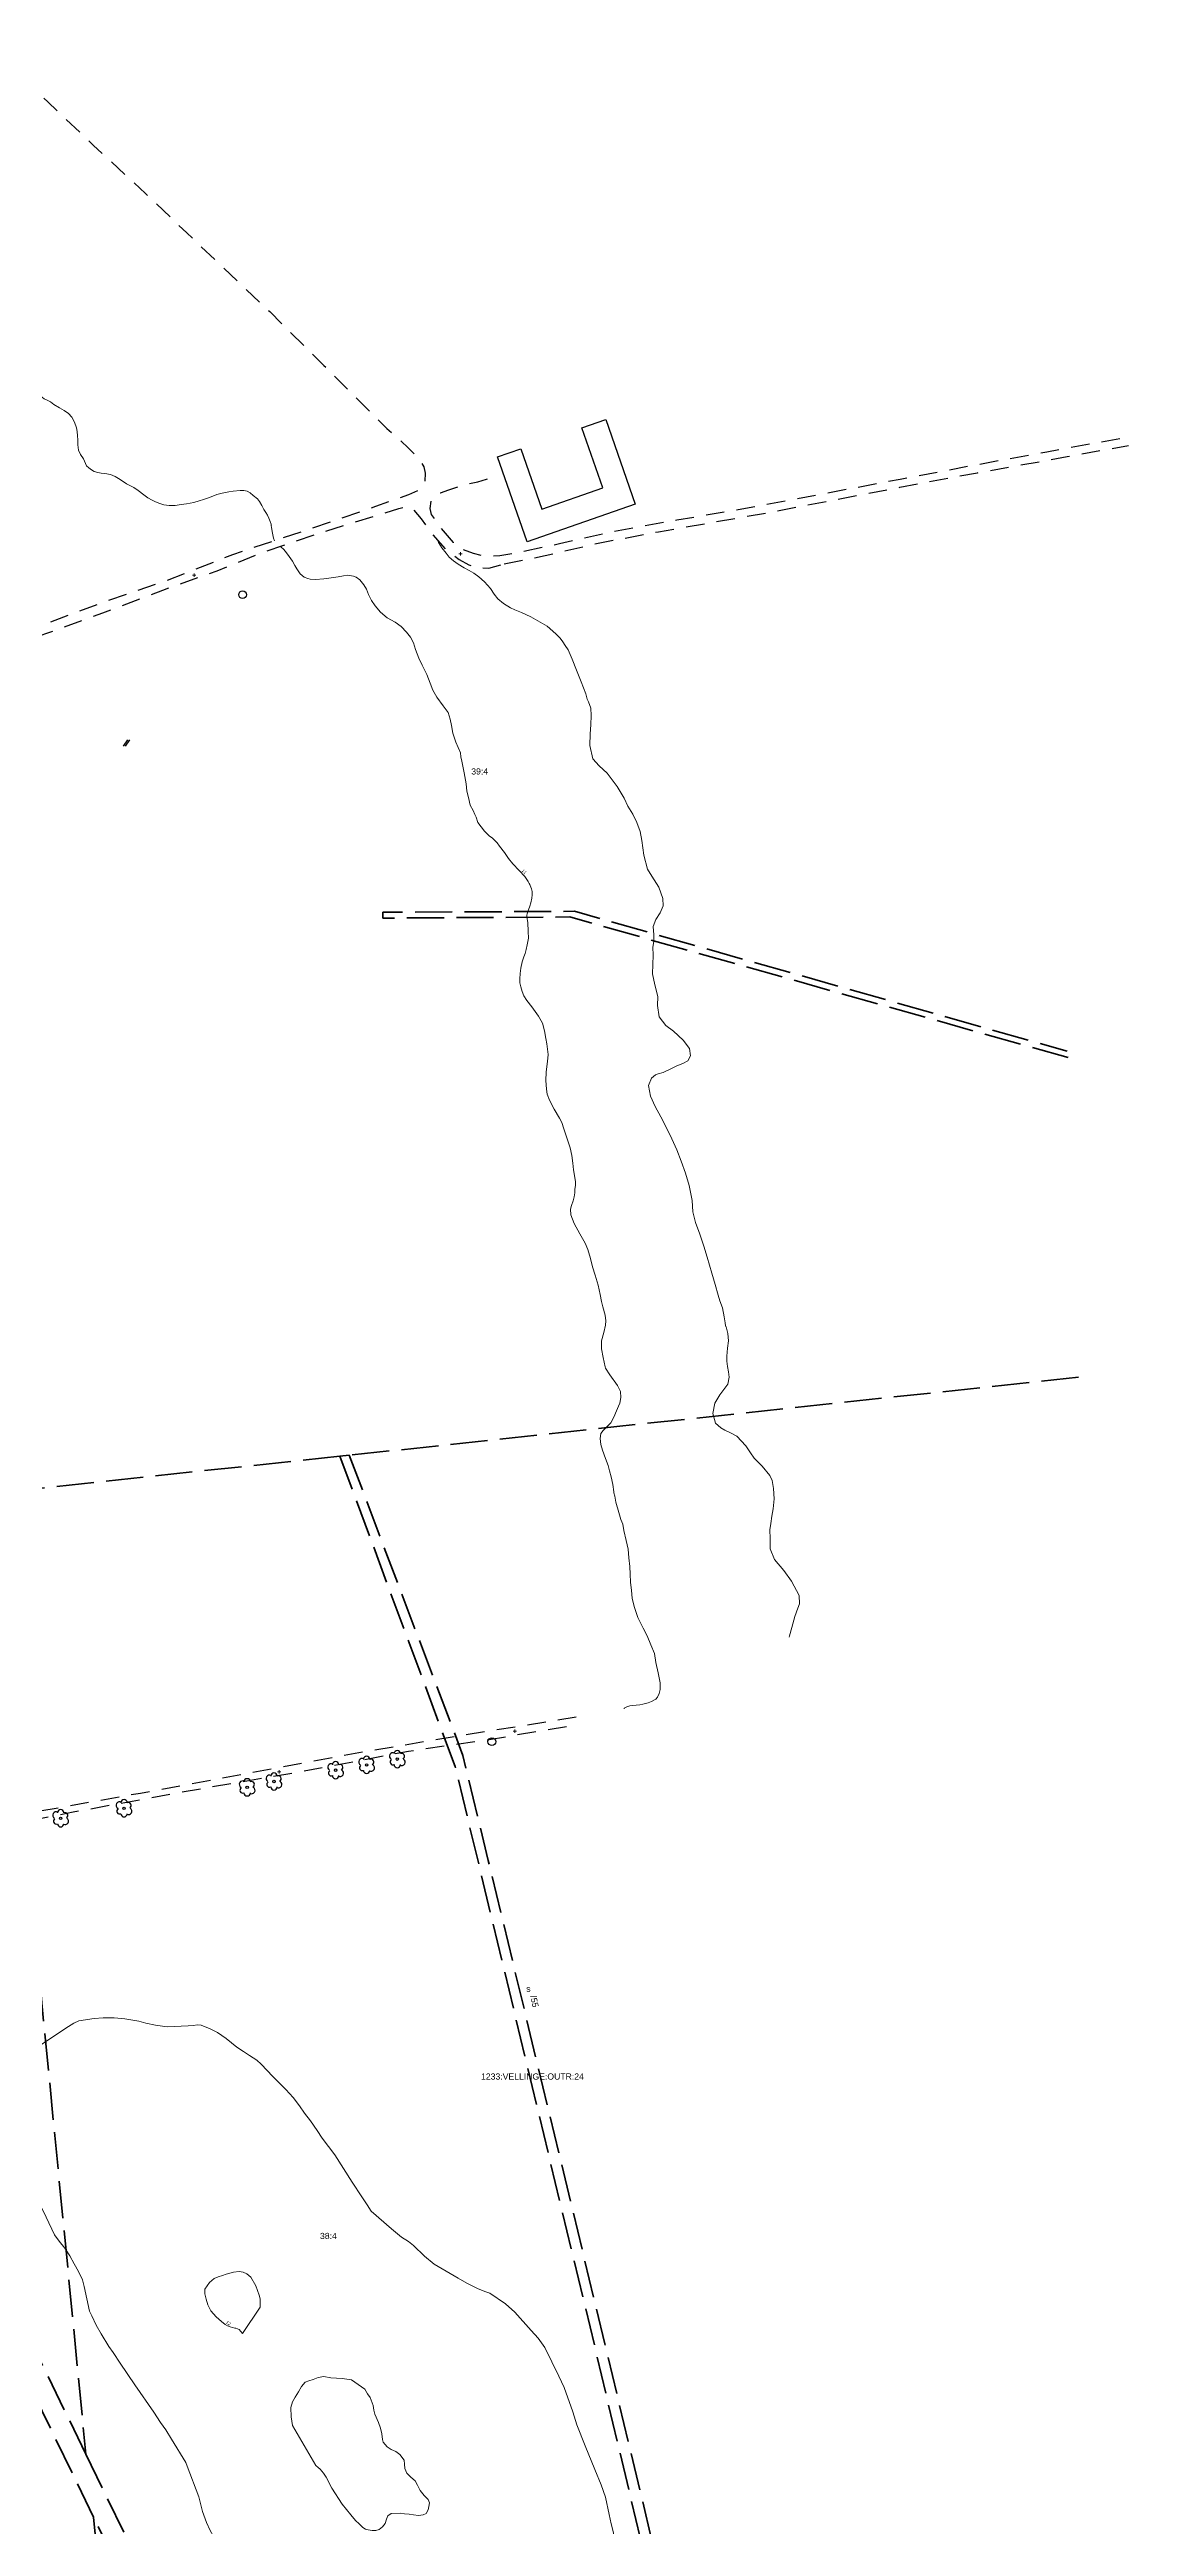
# Model space of a CAD drawing. Header units: metres. Extents: x -12 to 120691, y -61 to 6149382.
# Drawn here: x 120342 to 120691, y 6148178 to 6148979 of the extents above; entities that cross this region are included whole.
import ezdxf
from ezdxf.enums import TextEntityAlignment as Align

# ---------------------------------------------------------------- set-up
doc = ezdxf.new("R2010")
doc.units = ezdxf.units.M
for name, pattern in [('Annan_avgränsning_körbana', [10, 6, -4]), ('Fastighetsgräns', [16, 12, -4]), ('Heldragen__skalber__', [0]), ('Heldragen_linje', [2, 1, 1])]:
    doc.linetypes.add(name, pattern=pattern)
doc.layers.get('0').update_dxf_attribs({"linetype": 'CONTINUOUS'})
for name, color, linetype, lineweight in [('FASTGR_LINE', 7, 'Fastighetsgräns', 35), ('HÖJDK-1_LINE', 9, 'Heldragen_linje', 18), ('HÖJDK-2_LINE', 9, 'Heldragen_linje', 18), ('KÖRBANK_LINE', 9, 'Annan_avgränsning_körbana', 25), ('UTHUST_LINE', 9, 'Heldragen_linje', 25)]:
    doc.layers.add(name, color=color, linetype=linetype, lineweight=lineweight)
for name, color, linetype in [('FASTID_POINT', 9, 'CONTINUOUS'), ('FREGNRT_TEXT', 9, 'CONTINUOUS'), ('HPF_POINT', 7, 'CONTINUOUS'), ('HTXT1_TEXT', 9, 'CONTINUOUS'), ('HTXT2_TEXT', 9, 'CONTINUOUS'), ('P_POINT', 9, 'CONTINUOUS'), ('RUPPLYT_TEXT', 9, 'CONTINUOUS'), ('TRÄD.LÖ_POINT', 9, 'CONTINUOUS'), ('ÅKER.S_POINT', 9, 'CONTINUOUS')]:
    doc.layers.add(name, color=color, linetype=linetype)
doc.styles.add('Standard_CAD', font='ARIAL.TTF', dxfattribs={"height": 0.2})

# ---------------------------------------------------------------- blocks, each defined once
blk = doc.blocks.new('LÖVTRÄD', base_point=(2, 2))
blk.add_circle((2, 2), 0.08)
for centre, radius, start, end in [((1.712, 2.192), 0.222, 59.744, 239.744), ((1.712, 1.808), 0.179, 116.565, 296.565), ((2, 2.352), 0.208, 0, 180), ((2, 1.648), 0.208, 180, 0), ((2.288, 1.808), 0.222, 239.744, 59.744), ((2.288, 2.192), 0.179, 296.565, 116.565)]:
    blk.add_arc(centre, radius, start, end)
blk = doc.blocks.new('Rutnätspunkt_1')
at = {"color": 0, "linetype": 'Heldragen__skalber__', "lineweight": 25, "flags": 128}
for points in [[(-0.5, 0), (-0.08, 0)], [(0, 0.5), (0, 0.08)], [(0.5, 0), (0.08, 0)], [(0, -0.5), (0, -0.08)]]:
    blk.add_lwpolyline(points, dxfattribs=at)
blk = doc.blocks.new('Plus__fast_')
at = {"color": 0, "linetype": 'Heldragen__skalber__', "lineweight": 0, "flags": 128}
for points in [[(-0.0675, 0), (0.0675, 0)], [(0, -0.0675), (0, 0.0675)]]:
    blk.add_lwpolyline(points, dxfattribs=at)
blk = doc.blocks.new('Åker')
at = {"color": 0, "linetype": 'Heldragen__skalber__', "lineweight": 25, "flags": 128}
for points in [[(0.2, 0.5), (-0.5, -0.5)], [(0.5, 0.5), (-0.16, -0.5)]]:
    blk.add_lwpolyline(points, dxfattribs=at)
blk = doc.blocks.new('Polygonpunkt')
at = {"color": 0, "linetype": 'Heldragen__skalber__', "lineweight": 25}
blk.add_circle((0, 0), 0.5, dxfattribs=at)

msp = doc.modelspace()

# ---------------------------------------------------------------- linework, layer by layer
at = {"layer": 'FASTGR_LINE', "flags": 128}
for points in [[(120671.171, 6148652.548), (120510.07, 6148698.032), (120449.722, 6148697.675), (120449.71, 6148699.545), (120511.669, 6148699.873), (120670.799, 6148654.608)], [(120674.442, 6148549.212), (120438.838, 6148523.967)], [(120435.827, 6148523.664), (120304.332, 6148509.64)], [(120438.838, 6148523.967), (120435.827, 6148523.664)], [(120543.95, 6148127.296), (120518.045, 6148236.215), (120473.262, 6148422.6), (120473.025, 6148423.269), (120435.827, 6148523.664)], [(120438.838, 6148523.967), (120475.58, 6148426.851), (120483.766, 6148392.9), (120521.44, 6148236.68), (120547.508, 6148127.642)], [(120334.25, 6148400.666), (120353.741, 6148200.9)], [(120353.741, 6148200.9), (120261.797, 6148389.924)], [(120356.224, 6148180.546), (120331.553, 6148231.411)], [(120353.741, 6148200.9), (120397.92, 6148110.096)], [(120390.863, 6148109.127), (120356.224, 6148180.546)], [(120356.224, 6148180.546), (120363.501, 6148105.881)]]:
    msp.add_lwpolyline(points, dxfattribs=at)
at = {"layer": 'HÖJDK-1_LINE', "flags": 128}
for points in [[(120063.616, 6149153.876), (120063.65, 6149153.889), (120063.662, 6149153.889), (120063.694, 6149153.932), (120064.583, 6149155.108), (120065.019, 6149156.149), (120065.543, 6149157.461), (120065.957, 6149158.85), (120066.325, 6149160.115), (120066.77, 6149161.725), (120067.217, 6149163.274), (120067.653, 6149164.971), (120067.873, 6149166.943), (120068.694, 6149169.177), (120069.636, 6149171.482), (120070.562, 6149173.712), (120071.357, 6149175.575), (120072.239, 6149177.906), (120073.157, 6149180.359), (120073.652, 6149183.81), (120073.947, 6149186.893), (120074.156, 6149189.237), (120074.967, 6149191.743), (120076.031, 6149193.748), (120076.975, 6149194.854), (120078.559, 6149196.206), (120080.813, 6149197.666), (120083.241, 6149199.217), (120085.448, 6149200.833), (120088.381, 6149202.931), (120090.504, 6149204.028), (120092.6, 6149205.032), (120095.678, 6149207.003), (120098.435, 6149208.888), (120100.535, 6149210.097), (120102.186, 6149211.478), (120103.816, 6149214.09), (120105.783, 6149216.35), (120107.079, 6149217.462), (120109.42, 6149218.401), (120111.455, 6149218.775), (120113.665, 6149219.284), (120115.648, 6149219.617), (120117.426, 6149219.546), (120119.936, 6149218.945), (120122.346, 6149218.364), (120124.343, 6149218.098), (120125.841, 6149217.598), (120127.412, 6149217.027), (120128.665, 6149216.695), (120130.081, 6149215.764), (120132.107, 6149214.476), (120133.36, 6149214.116), (120134.934, 6149213.679), (120137.045, 6149212.974), (120138.99, 6149212.57), (120140.268, 6149212.208), (120141.729, 6149211.737), (120143.348, 6149211.079), (120144.486, 6149210.562), (120145.551, 6149210.06), (120146.716, 6149209.586), (120148.059, 6149208.757), (120149.298, 6149207.67), (120150.377, 6149206.5), (120151.237, 6149205.271), (120152.04, 6149203.791), (120152.867, 6149201.897), (120153.614, 6149199.953), (120154.319, 6149198.012), (120155.048, 6149196.169), (120156.455, 6149193.224), (120157.971, 6149190.327), (120159.46, 6149187.777), (120160.575, 6149185.802), (120161.902, 6149183.18), (120163.287, 6149180.459), (120164.044, 6149178.788), (120164.714, 6149177.341), (120165.743, 6149174.923), (120166.85, 6149172.455), (120167.904, 6149170.284), (120169.085, 6149167.565), (120169.991, 6149165.423), (120170.789, 6149163.578), (120171.664, 6149161.41), (120172.896, 6149158.445), (120173.998, 6149155.927), (120175.045, 6149154.127), (120176.091, 6149152.45), (120177.078, 6149150.849), (120178.198, 6149148.998), (120179.359, 6149147.318), (120180.544, 6149145.466), (120181.903, 6149143.339), (120183.167, 6149140.991), (120184.449, 6149138.963), (120185.973, 6149136.61), (120186.872, 6149135.183), (120187.718, 6149134.054), (120189.004, 6149132.647), (120190.079, 6149131.521), (120190.839, 6149130.629), (120190.954, 6149130.521), (120190.972, 6149130.453), (120191.82, 6149129.299), (120193.112, 6149127.919), (120194.134, 6149126.806), (120194.992, 6149125.628), (120196.561, 6149123.471), (120197.551, 6149121.87), (120198.193, 6149120.622), (120198.819, 6149119.521), (120199.596, 6149118.332), (120200.219, 6149117.257), (120200.917, 6149116.119), (120201.694, 6149114.93), (120202.675, 6149113.748), (120203.451, 6149112.818), (120204.224, 6149111.741), (120205.554, 6149110.034), (120206.349, 6149108.868), (120206.654, 6149107.973), (120207.008, 6149106.334), (120207.506, 6149104.371), (120208.171, 6149102.406), (120208.866, 6149100.785), (120209.916, 6149098.516), (120210.937, 6149096.617), (120211.666, 6149095.441), (120212.841, 6149093.608), (120214.13, 6149091.803), (120215.254, 6149090.685), (120216.185, 6149089.773), (120217.295, 6149088.454), (120218.34, 6149086.95), (120219.784, 6149084.697), (120220.924, 6149082.747), (120221.925, 6149081.195), (120223.046, 6149080.029), (120223.673, 6149079.251), (120224.249, 6149078.349), (120224.399, 6149078.142), (120224.542, 6149077.892), (120225.907, 6149075.591), (120227.308, 6149073.611), (120228.619, 6149071.781), (120229.784, 6149070.299), (120230.683, 6149068.527), (120231.432, 6149066.931), (120232.091, 6149064.792), (120232.371, 6149063.316), (120233.152, 6149061.496), (120234.126, 6149059.45), (120235.039, 6149058.098), (120236.216, 6149056.969), (120237.406, 6149055.904), (120238.609, 6149054.833), (120240.384, 6149053.36), (120241.437, 6149052.291), (120242.454, 6149051.308), (120243.546, 6149050.326), (120244.695, 6149048.944), (120246.273, 6149047.241), (120248.867, 6149044.647), (120250.829, 6149042.409), (120252.649, 6149040.39), (120253.868, 6149038.685), (120255.331, 6149036.778), (120256.484, 6149034.555), (120257.573, 6149032.73), (120258.921, 6149030.842), (120260.017, 6149029.437), (120261.628, 6149027.242), (120262.835, 6149025.71), (120263.565, 6149024.473), (120264.231, 6149023.236), (120264.711, 6149021.905), (120265.386, 6149019.864), (120265.886, 6149018.501), (120265.911, 6149018.47), (120265.91, 6149018.458), (120265.947, 6149018.42), (120266.135, 6149018.196), (120266.285, 6149017.76), (120266.895, 6149016.55), (120267.328, 6149015.466), (120267.837, 6149014.43), (120268.221, 6149013.373), (120268.916, 6149011.949), (120269.561, 6149010.862), (120269.927, 6149009.853), (120270.18, 6149008.662), (120270.721, 6149007.589), (120271.344, 6149006.773), (120271.982, 6149005.846), (120273.08, 6149004.752), (120273.958, 6149004.203), (120275.061, 6149003.677), (120276.151, 6149003.187), (120277.5, 6149002.707), (120278.767, 6149002.378), (120280.148, 6149002.186), (120281.624, 6149001.887), (120283.11, 6149001.397), (120284.067, 6149001.015), (120285.911, 6148999.969), (120287.862, 6148998.622), (120289.323, 6148997.503), (120290.901, 6148996.088), (120292.6, 6148994.453), (120293.705, 6148993.52), (120294.787, 6148992.586), (120296.278, 6148991.736), (120297.538, 6148991.095), (120299.763, 6148989.848), (120301.447, 6148988.75), (120302.533, 6148988.043), (120303.621, 6148987.477), (120305.152, 6148986.751), (120307.307, 6148985.752), (120309.046, 6148984.944), (120310.87, 6148983.48), (120312.743, 6148981.554), (120314.53, 6148979.466), (120316.133, 6148977.531), (120318.151, 6148975.518), (120320.141, 6148973.674), (120322.571, 6148971.566), (120324.345, 6148970.019), (120325.698, 6148968.549), (120327.468, 6148966.793), (120329.27, 6148965.021), (120330.358, 6148963.615), (120331.534, 6148961.986), (120332.548, 6148960.112), (120333.15, 6148958.32), (120333.493, 6148956.657), (120334.069, 6148954.397), (120334.782, 6148952.158), (120335.525, 6148950.24), (120336.293, 6148948.347), (120336.951, 6148946.134), (120337.327, 6148944.1), (120337.387, 6148942.95), (120337.356, 6148941.517), (120337.316, 6148940.294), (120337.294, 6148940.202), (120337.268, 6148940.005), (120337.102, 6148938.03), (120336.703, 6148936.086), (120336.101, 6148934.825), (120335.221, 6148932.766), (120334.694, 6148931.096), (120334.305, 6148930.003), (120333.652, 6148927.767), (120333.265, 6148925.897), (120332.946, 6148924.198), (120332.434, 6148921.686), (120332.122, 6148919.468), (120331.906, 6148917.347), (120331.583, 6148915.4), (120331.265, 6148913.083), (120331.052, 6148911.234), (120330.703, 6148909.214), (120330.261, 6148907.171), (120329.804, 6148905.45), (120329.175, 6148903.312), (120328.332, 6148901.253), (120327.41, 6148899.047), (120326.712, 6148896.911), (120326.086, 6148894.97), (120325.499, 6148892.955), (120324.992, 6148890.672), (120324.831, 6148889.094), (120324.812, 6148887.438), (120325.147, 6148885.429), (120325.647, 6148883.961), (120326.559, 6148882.362), (120327.583, 6148881.068), (120328.831, 6148879.84), (120329.974, 6148878.607), (120331.554, 6148876.797), (120332.755, 6148875.491), (120333.458, 6148874.451), (120334.253, 6148873.311), (120334.488, 6148872.966), (120334.5, 6148872.947), (120334.956, 6148872.11), (120335.386, 6148871.2), (120336.109, 6148869.875), (120336.943, 6148868.784), (120338.269, 6148867.37), (120339.127, 6148866.415), (120340.259, 6148865.571), (120341.386, 6148865.083), (120342.279, 6148864.63), (120343.363, 6148863.801), (120345.17, 6148862.707), (120346.735, 6148861.845), (120348.11, 6148860.803), (120349.183, 6148859.623), (120350.059, 6148857.987), (120350.686, 6148856.195), (120350.891, 6148855.029), (120351.007, 6148853.655), (120351.113, 6148852.344), (120351.102, 6148850.663), (120351.368, 6148849.026), (120351.981, 6148847.568), (120352.897, 6148846.153), (120353.939, 6148843.958), (120354.668, 6148843.222), (120355.528, 6148842.643), (120356.346, 6148842.135), (120357.623, 6148841.764), (120358.695, 6148841.581), (120359.872, 6148841.406), (120361.67, 6148841.07), (120363.19, 6148840.495), (120364.802, 6148839.477), (120366.893, 6148838.068), (120369.237, 6148836.935), (120370.652, 6148835.969), (120372.453, 6148834.532), (120373.707, 6148833.586), (120375.1, 6148832.827), (120376.228, 6148832.313), (120377.65, 6148831.755), (120378.895, 6148831.319), (120380.67, 6148831.081), (120382.549, 6148831.104), (120384.532, 6148831.395), (120386.194, 6148831.665), (120387.433, 6148831.859), (120388.637, 6148832.104), (120390.352, 6148832.595), (120391.714, 6148833.009), (120393.705, 6148833.73), (120396.071, 6148834.597), (120397.81, 6148835.114), (120398.798, 6148835.348), (120399.876, 6148835.517), (120401.364, 6148835.765), (120403.617, 6148835.986), (120404.723, 6148835.957), (120405.843, 6148835.702), (120406.796, 6148835.191), (120407.806, 6148834.375), (120409.143, 6148833.268), (120409.863, 6148832.365), (120410.575, 6148831.126), (120411.216, 6148829.78), (120411.889, 6148828.82), (120412.386, 6148827.921), (120412.866, 6148826.948), (120413.307, 6148825.9), (120413.547, 6148825.105), (120413.64, 6148824.609), (120413.664, 6148824.534), (120413.639, 6148824.535), (120413.632, 6148824.492), (120413.676, 6148824.133), (120413.795, 6148823.37), (120414.019, 6148822.092), (120414.393, 6148820.479), (120414.652, 6148819.664)], [(120416.542, 6148817.874), (120416.73, 6148817.758), (120417.652, 6148816.886), (120418.553, 6148815.788), (120419.46, 6148814.595), (120420.504, 6148813.042), (120421.238, 6148811.743), (120421.841, 6148810.637), (120422.931, 6148809.033), (120424.255, 6148807.882), (120425.397, 6148807.483), (120426.216, 6148807.32), (120427.894, 6148807.208), (120430.566, 6148807.338), (120432.97, 6148807.691), (120435.252, 6148808.064), (120436.989, 6148808.399), (120438.374, 6148808.523), (120440.23, 6148808.267), (120441.082, 6148807.946), (120442.289, 6148807.06), (120443.593, 6148805.459), (120444.406, 6148803.984), (120445.011, 6148802.347), (120446.023, 6148800.35), (120447.238, 6148798.595), (120448.941, 6148796.56), (120451.051, 6148794.802), (120453.618, 6148793.355), (120455.643, 6148792.015), (120457.301, 6148790.179), (120458.608, 6148788.528), (120459.557, 6148786.655), (120460.246, 6148784.517), (120461.357, 6148781.677), (120462.435, 6148779.461), (120463.878, 6148776.468), (120464.957, 6148773.653), (120465.83, 6148771.337), (120467.114, 6148769.069), (120469.21, 6148766.333), (120470.82, 6148764.151), (120471.493, 6148761.963), (120471.893, 6148759.91), (120472.32, 6148757.454), (120473.328, 6148754.592), (120474.773, 6148751.128), (120474.889, 6148749.772), (120474.907, 6148749.722), (120474.931, 6148749.703), (120475.08, 6148748.903), (120475.992, 6148744.653), (120476.632, 6148741.131), (120476.811, 6148738.68), (120477.335, 6148736.649), (120477.918, 6148734.24), (120478.831, 6148732.467), (120479.449, 6148731.219), (120479.796, 6148730.353), (120480.347, 6148728.637), (120482.557, 6148725.825), (120484.084, 6148724.3), (120485.142, 6148723.477), (120486.59, 6148722), (120487.376, 6148720.885), (120488.961, 6148718.852), (120490.299, 6148716.953), (120491.725, 6148715.17), (120493.72, 6148713.06), (120495.521, 6148711.139), (120496.459, 6148709.842), (120496.666, 6148709.51)], [(120496.666, 6148709.51), (120496.662, 6148709.512), (120496.667, 6148709.492), (120496.78, 6148709.249), (120497.008, 6148708.855), (120497.152, 6148708.579), (120497.342, 6148708.191), (120497.309, 6148708.259), (120497.694, 6148707.163), (120497.938, 6148706.267), (120497.956, 6148705.203), (120497.808, 6148704.118), (120497.544, 6148702.641), (120497.19, 6148701.536), (120496.797, 6148700.32), (120496.34, 6148699.057), (120496.222, 6148698.59), (120496.234, 6148698.571), (120496.205, 6148697.991), (120496.55, 6148696.251), (120496.668, 6148693.379), (120496.728, 6148691.152), (120496.321, 6148688.985), (120495.965, 6148687.547), (120495.649, 6148686.256), (120495.266, 6148685.102), (120494.691, 6148683.483), (120494.27, 6148681.463), (120494.023, 6148679.763), (120493.971, 6148678.008), (120493.974, 6148676.746), (120494.234, 6148675.392), (120494.682, 6148673.949), (120495.27, 6148672.574), (120496.172, 6148670.995), (120497.783, 6148668.955), (120500.031, 6148665.984), (120501.296, 6148663.68), (120501.967, 6148661.167), (120502.404, 6148658.683), (120502.701, 6148657.044), (120502.948, 6148655.257), (120503.104, 6148653.572), (120502.901, 6148651.351), (120502.654, 6148649.65), (120502.458, 6148647.899), (120502.367, 6148645.205), (120502.563, 6148642.306), (120502.824, 6148640.681), (120503.542, 6148638.834), (120505.009, 6148635.931), (120506.761, 6148632.972), (120507.625, 6148631.351), (120507.631, 6148631.338), (120507.629, 6148631.271), (120508.074, 6148629.85), (120509.157, 6148626.66), (120510.245, 6148623.345), (120510.736, 6148620.935), (120511.061, 6148618.429), (120511.277, 6148616.297), (120511.633, 6148614.384), (120511.904, 6148612.424), (120511.9, 6148611.175), (120511.773, 6148610.053), (120511.713, 6148608.806), (120511.553, 6148607.542), (120511.179, 6148606.289), (120510.686, 6148604.742), (120510.344, 6148603.6), (120510.384, 6148601.732), (120511.529, 6148598.885), (120513.31, 6148595.53), (120515.043, 6148592.523), (120515.931, 6148590.524), (120516.765, 6148587.561), (120517.442, 6148584.948), (120518.284, 6148582.257), (120519.229, 6148578.996), (120519.899, 6148575.939), (120520.333, 6148573.728), (120520.767, 6148571.936), (120521.505, 6148569.248), (120521.768, 6148567.462), (120521.632, 6148566.08), (120521.106, 6148563.619), (120520.394, 6148560.964), (120520.37, 6148558.392), (120520.915, 6148555.584), (120521.496, 6148552.554), (120521.618, 6148552.174), (120521.617, 6148552.106), (120523.039, 6148549.984), (120525.54, 6148546.513), (120526.476, 6148544.587), (120526.586, 6148542.631), (120526.264, 6148540.783), (120525.884, 6148539.863), (120525.2, 6148538.322), (120524.338, 6148536.289), (120523.341, 6148534.506), (120521.952, 6148533.004), (120520.866, 6148531.941), (120520.156, 6148531.032), (120519.881, 6148529.43), (120520.115, 6148527.397), (120520.662, 6148525.653), (120521.635, 6148522.91), (120522.469, 6148520.627), (120522.925, 6148518.96), (120523.439, 6148517.044), (120523.967, 6148514.509), (120524.324, 6148512.151), (120524.375, 6148511.822), (120524.363, 6148511.829), (120524.375, 6148511.828), (120524.369, 6148511.816), (120524.65, 6148510.783), (120525.02, 6148508.821), (120525.926, 6148505.411), (120526.548, 6148503.221), (120527.205, 6148501.697), (120527.568, 6148499.636), (120528.275, 6148496.379), (120529.013, 6148493.568), (120529.191, 6148490.794), (120529.479, 6148488.017), (120529.654, 6148485.514), (120529.758, 6148482.915), (120530.041, 6148480.189), (120530.286, 6148477.808), (120530.873, 6148475.048), (120532.122, 6148471.459), (120533.782, 6148468.107), (120535.104, 6148465.554), (120536.34, 6148462.681), (120537.436, 6148459.837), (120537.923, 6148456.931), (120538.667, 6148453.576), (120539.314, 6148450.394), (120539.322, 6148448.193), (120539.003, 6148446.976), (120538.482, 6148445.763), (120537.895, 6148445.102), (120537.494, 6148444.861), (120536.544, 6148444.386), (120535.396, 6148443.943), (120534.573, 6148443.673), (120534.187, 6148443.538), (120533.654, 6148443.451), (120532.723, 6148443.316), (120531.594, 6148443.16), (120530.49, 6148443.033), (120529.461, 6148442.898), (120528.54, 6148442.667), (120527.651, 6148442.164), (120527.628, 6148441.94)], [(120447.358, 6148115.219), (120453.375, 6148115.198), (120457.156, 6148115.229), (120461.024, 6148114.804), (120470.439, 6148114.132), (120474.168, 6148113.661), (120478.133, 6148112.969), (120482.381, 6148112.608), (120486.316, 6148113.122), (120488.665, 6148114.133), (120495.168, 6148117.198), (120498.987, 6148119.126), (120502.766, 6148121.081), (120504.12, 6148121.877), (120505.58, 6148122.617), (120506.514, 6148123.229), (120507.508, 6148123.975), (120508.141, 6148124.972), (120508.605, 6148126.414), (120509.134, 6148128.47), (120508.955, 6148130.67), (120508.641, 6148132.848), (120508.493, 6148136.361), (120509.309, 6148139.608), (120510.238, 6148142.055), (120511.131, 6148144.078), (120513.375, 6148148.145), (120514.549, 6148150.553), (120515.18, 6148152.274), (120516.474, 6148154.621), (120519.375, 6148157.712), (120521.299, 6148160.055), (120523.29, 6148163.053), (120524.309, 6148165.55), (120524.761, 6148168.896), (120524.673, 6148172.516), (120524.188, 6148175.469), (120523.454, 6148178.408), (120522.832, 6148181.451), (120521.659, 6148187.013), (120520.228, 6148191.081), (120518.208, 6148195.966), (120515.023, 6148203.598), (120512.35, 6148210.466), (120511.133, 6148214.681), (120508.314, 6148222.487), (120506.527, 6148226.19), (120502.012, 6148235.42), (120499.85, 6148238.428), (120497.591, 6148240.942), (120492.393, 6148246.868), (120489.321, 6148249.573), (120484.313, 6148253.014), (120482.936, 6148253.408), (120480.521, 6148254.434), (120476.805, 6148256.282), (120474.035, 6148257.877), (120466.315, 6148262.44), (120463.182, 6148264.997), (120459.622, 6148268.386), (120457.976, 6148269.72), (120455.718, 6148271.158), (120452.478, 6148273.78), (120445.95, 6148279.544), (120444.661, 6148281.607), (120442.94, 6148284.128), (120439.824, 6148288.88), (120434.142, 6148297.704), (120430.1, 6148303.132), (120428.503, 6148305.646), (120426.284, 6148308.768), (120424.329, 6148311.246), (120422.759, 6148313.623), (120420.69, 6148316.325), (120418.369, 6148318.841), (120414.087, 6148323.124), (120410.347, 6148327.082), (120408.971, 6148328.332), (120407.775, 6148329.094), (120406.624, 6148329.915), (120404.671, 6148331.126), (120402.552, 6148332.614), (120399.074, 6148335.405), (120396.289, 6148337.279), (120393.882, 6148338.449), (120390.928, 6148339.644), (120389.771, 6148339.786), (120388.432, 6148339.552), (120386.756, 6148339.442), (120379.949, 6148339.149), (120376.249, 6148339.641), (120373.134, 6148340.333), (120370.781, 6148340.948), (120366.275, 6148341.766), (120362.864, 6148342.003), (120359.303, 6148342), (120356.446, 6148341.829), (120351.48, 6148341.067), (120349.799, 6148340.314), (120348.079, 6148339.293), (120346.321, 6148338.068), (120337.49, 6148332.178), (120333.74, 6148329.244), (120332.741, 6148328.212), (120332.075, 6148327.286), (120331.375, 6148326.074), (120330.608, 6148324.455), (120329.688, 6148322.254), (120328.932, 6148320.238), (120327.899, 6148316.207), (120327.811, 6148313.555), (120328.112, 6148311.568), (120328.695, 6148309.842), (120329.629, 6148307.387), (120331.44, 6148302.67), (120331.931, 6148300.646), (120332.667, 6148298.173), (120334.476, 6148292.636), (120334.762, 6148291.143), (120335.281, 6148289.09), (120335.848, 6148287.666), (120336.454, 6148286.363), (120338.439, 6148282.473), (120339.53, 6148280.476), (120340.879, 6148277.63), (120343.603, 6148271.869), (120345.117, 6148269.823), (120346.969, 6148267.59), (120348.557, 6148265.13), (120349.943, 6148262.46), (120351.314, 6148260.065), (120352.617, 6148257.352), (120353.152, 6148255.134), (120354.9, 6148247.217), (120355.627, 6148245.676), (120357.074, 6148242.647), (120358.685, 6148239.857), (120361.108, 6148235.74), (120362.574, 6148233.779), (120364.819, 6148230.356), (120369.541, 6148223.416), (120375.729, 6148214.513), (120377.873, 6148211.15), (120379.511, 6148208.865), (120381.422, 6148205.842), (120386.011, 6148198.264), (120386.458, 6148197.037), (120390.187, 6148187.126), (120391.428, 6148182.376), (120392.656, 6148178.893), (120393.897, 6148176.258), (120396.789, 6148171.077), (120398.972, 6148167.588), (120400.077, 6148166.152), (120401.186, 6148164.454), (120404.392, 6148159.639), (120404.639, 6148159.366)]]:
    msp.add_lwpolyline(points, dxfattribs=at)
at = {"layer": 'HÖJDK-2_LINE', "flags": 128}
for points in [[(120581.016, 6148465.179), (120581.111, 6148465.53), (120581.835, 6148468.307), (120582.793, 6148471.798), (120583.779, 6148474.471), (120584.345, 6148475.905), (120584.268, 6148478.652), (120581.712, 6148483.243), (120579.221, 6148486.707), (120576.285, 6148490.262), (120574.85, 6148493.684), (120574.813, 6148497.048), (120574.752, 6148499.87), (120575.041, 6148501.94), (120575.442, 6148504.231), (120575.8, 6148506.672), (120576.115, 6148509.929), (120575.947, 6148513.247), (120575.524, 6148515.779), (120574.796, 6148517.429), (120572.284, 6148520.479), (120569.647, 6148523.015), (120568.543, 6148524.771), (120566.971, 6148527.058), (120564.067, 6148530.139), (120562.21, 6148531.107), (120560.179, 6148532.046), (120558.886, 6148532.879), (120557.231, 6148534.298), (120556.297, 6148537.485), (120556.937, 6148540.835), (120558.609, 6148543.467), (120560.192, 6148545.681), (120561.145, 6148546.995), (120561.635, 6148549.259), (120561.434, 6148550.945), (120561.042, 6148552.686), (120560.839, 6148554.422), (120560.806, 6148555.981), (120561.103, 6148558.546), (120561.435, 6148560.962), (120561.128, 6148563.344), (120560.636, 6148565.495), (120560.492, 6148565.746), (120560.436, 6148565.74), (120560.431, 6148565.789), (120560.287, 6148566.745), (120559.941, 6148568.707), (120559.442, 6148571.638), (120558.623, 6148573.907), (120558.004, 6148575.752), (120557.082, 6148579.186), (120555.958, 6148582.798), (120555.209, 6148585.436), (120554.477, 6148588.026), (120553.421, 6148591.562), (120552.126, 6148595.426), (120550.761, 6148599.192), (120549.886, 6148602.724), (120549.652, 6148606.34), (120548.72, 6148611.234), (120547.49, 6148615.238), (120546.07, 6148619.08), (120544.649, 6148622.748), (120543.112, 6148626.296), (120541.259, 6148630.048), (120539.56, 6148633.402), (120537.675, 6148636.76), (120536.139, 6148640.108), (120535.504, 6148643.537), (120536.453, 6148645.889), (120537.791, 6148646.977), (120538.701, 6148647.259), (120540.321, 6148647.788), (120542.77, 6148648.901), (120544.673, 6148649.934), (120546.594, 6148650.677), (120548.197, 6148651.555), (120549.14, 6148653.117), (120548.787, 6148655.474), (120546.772, 6148658.167), (120543.668, 6148661.16), (120541.185, 6148662.9), (120538.993, 6148665.717), (120538.403, 6148669.39), (120538.593, 6148672.304), (120537.61, 6148676.136), (120536.778, 6148679.667), (120536.974, 6148682.68), (120537.091, 6148685.72), (120536.959, 6148688.295), (120537.295, 6148690.142), (120537.226, 6148692.221), (120537.087, 6148694.945), (120537.901, 6148697.202), (120539.264, 6148699.397), (120540.296, 6148701.624), (120540.202, 6148704.049), (120538.894, 6148707.64), (120536.619, 6148711.206), (120535.195, 6148713.452), (120534.024, 6148717.974), (120533.408, 6148722.73), (120532.875, 6148725.662), (120531.741, 6148728.557), (120530.475, 6148731.306), (120528.81, 6148733.893), (120527.621, 6148736.443), (120525.421, 6148740.197), (120522.133, 6148744.551), (120519.617, 6148746.919), (120517.573, 6148749.177), (120516.613, 6148753.502), (120516.735, 6148757.234), (120516.942, 6148760.148), (120516.997, 6148763.238), (120516.856, 6148765.566), (120516.174, 6148767.561), (120515.751, 6148768.491), (120515.738, 6148768.486), (120515.732, 6148768.498), (120515.326, 6148770.165), (120513.817, 6148774.046), (120512.294, 6148777.884), (120510.873, 6148781.378), (120509.54, 6148784.426), (120508.6, 6148785.871), (120507.826, 6148786.952), (120506.942, 6148788.171), (120505.556, 6148789.599), (120502.817, 6148792.03), (120500.499, 6148793.381), (120497.546, 6148795.113), (120494.487, 6148796.512), (120492.355, 6148797.346), (120490.887, 6148798.046), (120488.693, 6148799.454), (120486.888, 6148800.936), (120485.703, 6148802.472), (120484.441, 6148804.306), (120482.571, 6148806.424), (120480.753, 6148808.009), (120479.099, 6148809.208), (120477.584, 6148810.026), (120475.948, 6148810.976), (120474.023, 6148812.16), (120472.488, 6148813.198), (120471.144, 6148814.363), (120470.145, 6148815.635), (120468.746, 6148817.349), (120467.637, 6148819.106), (120467.42, 6148819.794)], [(120410.059, 6148248.442), (120409.994, 6148251.149), (120409.731, 6148252.367), (120408.612, 6148255.434), (120407.017, 6148258.196), (120405.742, 6148259.267), (120404.564, 6148259.819), (120403.245, 6148260.018), (120401.402, 6148259.845), (120400.25, 6148259.532), (120399.039, 6148259.115), (120397.899, 6148258.77), (120396.435, 6148258.255), (120395.221, 6148257.766), (120393.706, 6148256.453), (120392.144, 6148254.311), (120392.164, 6148252.831), (120392.583, 6148251.057), (120393.16, 6148249.25), (120394.142, 6148247.256), (120395.843, 6148245.353), (120397.523, 6148243.848), (120398.724, 6148242.926), (120399.468, 6148242.468), (120400.377, 6148242.132), (120401.891, 6148241.744), (120402.232, 6148241.709), (120403.283, 6148241.311), (120404.31, 6148239.992), (120410.059, 6148248.442)], [(120431.416, 6148193.485), (120433.165, 6148189.976), (120436.567, 6148184.812), (120439.306, 6148181.282), (120440.827, 6148179.531), (120441.995, 6148178.477), (120443.25, 6148177.257), (120444.088, 6148176.747), (120444.991, 6148176.43), (120446.255, 6148176.25), (120447.378, 6148176.249), (120448.461, 6148176.576), (120449.587, 6148177.466), (120450.396, 6148178.521), (120450.859, 6148179.895), (120451.294, 6148180.997), (120452.369, 6148181.731), (120455.318, 6148181.832), (120456.706, 6148181.657), (120458.181, 6148181.572), (120459.635, 6148181.322), (120461.228, 6148181.148), (120462.76, 6148181.384), (120463.643, 6148181.813), (120464.364, 6148182.929), (120464.581, 6148184.014), (120464.722, 6148185.267), (120464.29, 6148186.246), (120463.036, 6148187.618), (120461.703, 6148189.188), (120460.839, 6148190.956), (120460.083, 6148192.348), (120458.784, 6148193.499), (120457.402, 6148194.855), (120456.804, 6148196.267), (120456.663, 6148197.684), (120456.614, 6148198.974), (120455.197, 6148200.804), (120453.874, 6148201.775), (120452.416, 6148202.445), (120451.118, 6148203.358), (120449.823, 6148204.849), (120449.627, 6148205.728), (120449.398, 6148207.575), (120448.964, 6148209.348), (120448.253, 6148211.191), (120447.104, 6148213.849), (120446.784, 6148215.138), (120446.587, 6148216.681), (120445.57, 6148219.238), (120444.734, 6148220.496), (120443.902, 6148221.919), (120442.752, 6148222.758), (120440.592, 6148224.234), (120439.505, 6148224.986), (120438.065, 6148225.21), (120436.567, 6148225.381), (120432.857, 6148225.676), (120430.603, 6148226.057), (120428.833, 6148225.702), (120427.16, 6148225.103), (120425.786, 6148224.716), (120424.541, 6148224.213), (120423.386, 6148222.861), (120422.45, 6148221.126), (120421.302, 6148219.429), (120420.459, 6148217.924), (120419.967, 6148216.03), (120420.012, 6148212.989), (120420.453, 6148210.208), (120428.062, 6148197.282), (120428.777, 6148196.685), (120429.449, 6148196.125), (120430.56, 6148194.855), (120431.416, 6148193.485)]]:
    msp.add_lwpolyline(points, dxfattribs=at)
at = {"layer": 'KÖRBANK_LINE', "flags": 128}
for points in [[(120080.906, 6149381.541), (120094.242, 6149347.476), (120103.226, 6149324.324), (120113.839, 6149297.92), (120121.86, 6149278.127), (120131.133, 6149256.163), (120139.769, 6149235.776), (120149.274, 6149213.634), (120157.147, 6149194.968), (120161.863, 6149184.321), (120165.357, 6149176.522), (120169.156, 6149168.618), (120173.34, 6149160.738), (120178.127, 6149151.905), (120183.28, 6149143.843), (120189.238, 6149134.576), (120198.504, 6149120.434), (120206.851, 6149108.774), (120215.873, 6149095.88), (120224.124, 6149083.365), (120233.563, 6149069.471), (120243.148, 6149056.168), (120252.07, 6149045.05), (120261.579, 6149035.378), (120277.409, 6149020.494), (120295.328, 6149004.354), (120310.953, 6148990.004), (120326.929, 6148975.417), (120341.426, 6148961.574), (120356.085, 6148947.656), (120372.998, 6148932.021), (120386.367, 6148919.22), (120397.733, 6148908.362), (120413.129, 6148893.786), (120430.596, 6148876.39), (120451.006, 6148856.008), (120458.023, 6148849.646), (120461.154, 6148846.446), (120462.931, 6148843.601), (120463.367, 6148841.566), (120463.277, 6148839.003), (120462.436, 6148837.141), (120461.11, 6148836.006), (120458.011, 6148834.548), (120447.274, 6148830.715), (120426.14, 6148823.464), (120401.099, 6148815.181), (120379.788, 6148806.784), (120359.115, 6148799.708), (120337.707, 6148791.697), (120319.812, 6148785.129), (120302.325, 6148778.813), (120283.081, 6148772.47), (120269.708, 6148768.028), (120257.734, 6148763.677), (120241.878, 6148758.459), (120227.81, 6148754.438), (120211.282, 6148749.095), (120198.79, 6148744.506), (120187.27, 6148739.986), (120171.005, 6148733.052), (120155.958, 6148727.351), (120140.668, 6148720.634), (120127.063, 6148715.235), (120118.314, 6148711.223), (120114.308, 6148709.211), (120110.757, 6148706.83), (120108.151, 6148704.408), (120106.542, 6148702.139), (120106.113, 6148699.595), (120106.912, 6148696.243), (120108.232, 6148692.645), (120111.477, 6148684.888), (120122.891, 6148662.035), (120135.026, 6148637.848), (120149.247, 6148608.618), (120157.899, 6148591.11), (120162.736, 6148582.463), (120167.793, 6148571.228), (120177.193, 6148552.354), (120186.889, 6148533.007), (120193.323, 6148520.448), (120198.242, 6148510.619), (120201.079, 6148504.114), (120201.833, 6148500.522), (120201.603, 6148498.265), (120201.006, 6148496.998), (120199.278, 6148495.821), (120196.466, 6148495.175), (120166.365, 6148492.106), (120138.94, 6148489.251)], [(120687.855, 6148852.67), (120664.316, 6148848.383), (120640.676, 6148844.047), (120616.848, 6148839.526), (120592.266, 6148834.869), (120566.909, 6148830.106), (120544.675, 6148826.327), (120523.477, 6148822.496), (120506.814, 6148818.695), (120494.814, 6148816.084), (120487.513, 6148814.802), (120482.167, 6148814.669), (120478.968, 6148815.592), (120475.11, 6148816.959), (120472.488, 6148819.083), (120467.937, 6148824.448), (120465.442, 6148828.213), (120464.963, 6148830.134), (120465.289, 6148832.539), (120466.462, 6148834.064), (120468.273, 6148835.226), (120471.033, 6148836.156), (120475.936, 6148837.74), (120480.35, 6148838.775), (120483.17, 6148839.621), (120487.033, 6148840.643)], [(120488.924, 6148812.181), (120502.191, 6148814.903), (120518.699, 6148818.808), (120538.764, 6148822.608), (120573.466, 6148828.657), (120616.739, 6148837.006), (120641.855, 6148841.704), (120670.849, 6148846.891), (120690.631, 6148850.531)], [(120512.202, 6148439.245), (120474.031, 6148433.132), (120440.716, 6148427.531), (120405.39, 6148420.958), (120371.337, 6148414.633), (120337.668, 6148408.63), (120310.992, 6148403.22), (120289.206, 6148399.218), (120280.194, 6148398.747), (120276.625, 6148399.171), (120273.667, 6148400.537), (120270.415, 6148403.135), (120267.613, 6148406.495), (120265.953, 6148409.908), (120265.132, 6148413.218), (120263.754, 6148429.99), (120261.948, 6148457.985), (120260.095, 6148479.5), (120259.276, 6148483.831), (120257.565, 6148489.197), (120254.64, 6148493.772), (120252.173, 6148496.504), (120249.596, 6148498.083), (120246.295, 6148499.301), (120243.938, 6148500.056), (120240.613, 6148500.323), (120236.088, 6148500.231), (120229.411, 6148499.769), (120212.37, 6148497.622), (120208.136, 6148497.257), (120207.058, 6148497.417), (120206.156, 6148498.392), (120205.694, 6148499.927), (120204.797, 6148503.176), (120203.388, 6148506.788), (120199.906, 6148515.328), (120191.246, 6148531.738), (120179.275, 6148555.374), (120170.032, 6148573.439), (120159.708, 6148593.786), (120147.453, 6148618.66), (120133.134, 6148647.608), (120122.436, 6148668.687), (120115.979, 6148682.037), (120112.438, 6148690.288), (120111.172, 6148693.829), (120110.584, 6148698.123), (120110.942, 6148700.915), (120112.579, 6148703.78), (120115.01, 6148706.264), (120118.904, 6148708.562), (120123.978, 6148711.366), (120139.792, 6148717.43), (120160.53, 6148726.584), (120177.095, 6148733.382), (120193.437, 6148740.114), (120206.932, 6148744.809), (120218.339, 6148748.539), (120226.294, 6148751.234), (120235.669, 6148754.09), (120246.783, 6148757.724), (120259.814, 6148761.803), (120275.945, 6148767.28), (120294.373, 6148773.62), (120311.871, 6148779.828), (120329.705, 6148785.831), (120343.101, 6148790.512), (120359.177, 6148796.388), (120378.639, 6148803.766), (120396.144, 6148810.001), (120409.256, 6148815.326), (120417.376, 6148818.166), (120428.704, 6148822.007), (120439.087, 6148825.275), (120450.476, 6148828.764), (120454.865, 6148830.136), (120457.418, 6148830.772), (120459.196, 6148830.164), (120462.037, 6148826.752), (120465.753, 6148821.68), (120470.257, 6148816.584), (120474.321, 6148813.667), (120477.451, 6148811.922), (120480.675, 6148810.948), (120483.935, 6148810.818), (120488.924, 6148812.181)], [(120139.001, 6148486.442), (120151.108, 6148487.714), (120175.779, 6148490.11), (120200.397, 6148492.962), (120227.786, 6148496.544), (120238.236, 6148497.516), (120243.625, 6148496.668), (120247.507, 6148495.141), (120250.477, 6148492.863), (120252.773, 6148490.331), (120254.581, 6148487.36), (120255.928, 6148484.509), (120257.139, 6148479.913), (120257.825, 6148474.672), (120258.564, 6148464.215), (120259.334, 6148451.86), (120260.651, 6148434.039), (120261.639, 6148418.584), (120262.509, 6148409.472), (120264.154, 6148404.625), (120267.179, 6148399.697), (120270.299, 6148397.519), (120273.922, 6148396.093), (120278.692, 6148395.736), (120284.092, 6148396.037), (120300.654, 6148399.222), (120319.629, 6148402.618), (120349.582, 6148408.611), (120383.847, 6148414.963), (120422.089, 6148421.492), (120458, 6148428.3), (120484.001, 6148432.057), (120512.913, 6148436.969)]]:
    msp.add_lwpolyline(points, dxfattribs=at)
at = {"layer": 'UTHUST_LINE', "flags": 128}
msp.add_lwpolyline([(120494.297, 6148849.417), (120501.08, 6148829.95), (120520.785, 6148836.816), (120514.03, 6148856.204), (120521.713, 6148858.881), (120531.262, 6148831.474), (120496.316, 6148819.298), (120486.74, 6148846.784), (120494.297, 6148849.417)], dxfattribs=at)

# ---------------------------------------------------------------- block references
at = {"layer": 'FASTID_POINT', "xscale": 0.1000000014901161, "yscale": 0.1000000014901161}
msp.add_blockref('Rutnätspunkt_1', (120480.983, 6148745.102), dxfattribs=at)
at = {"layer": 'FASTID_POINT', "xscale": 0.1000000013614319, "yscale": 0.1000000014901161, "rotation": 63.19520042425886}
msp.add_blockref('Rutnätspunkt_1', (120432.09, 6148271.509), dxfattribs=at)
at = {"layer": 'HPF_POINT', "xscale": 8, "yscale": 8}
for p in [(120474.822, 6148815.457), (120388.719, 6148808.528), (120492.385, 6148434.722), (120416.175, 6148421.571)]:
    msp.add_blockref('Plus__fast_', p, dxfattribs=at)
at = {"layer": 'P_POINT', "yscale": 2.5}
for p, xscale, rotation in [((120404.358, 6148802.253), 2.499999999994715, 358.2291164486585), ((120484.919, 6148431.35), 2.499999999987821, 358.2284571057524)]:
    msp.add_blockref('Polygonpunkt', p, dxfattribs=dict(at, xscale=xscale, rotation=rotation))
at = {"layer": 'TRÄD.LÖ_POINT', "xscale": 5, "yscale": 5}
for p in [(120434.424, 6148422.129), (120444.443, 6148423.831), (120454.354, 6148425.713), (120405.832, 6148416.586), (120414.502, 6148418.461), (120345.57, 6148406.578), (120366.056, 6148409.817)]:
    msp.add_blockref('LÖVTRÄD', p, dxfattribs=at)
at = {"layer": 'ÅKER.S_POINT', "xscale": 2, "yscale": 2}
msp.add_blockref('Åker', (120366.776, 6148754.307), dxfattribs=at)

# ---------------------------------------------------------------- texts
at = {"layer": 'FREGNRT_TEXT', "style": 'Standard_CAD'}
for s, p in [('39:4', (120480.983, 6148745.102)), ('1233:VELLINGE:OUTR:24', (120498.04, 6148323.07)), ('38:4', (120432.09, 6148271.509))]:
    msp.add_text(s, height=2, dxfattribs=at).set_placement(p, align=Align.MIDDLE_CENTER)
msp.add_text('s', height=2, rotation=1.080407, dxfattribs=at).set_placement((120496.752, 6148350.444), align=Align.CENTER)
at = {"layer": 'HTXT1_TEXT', "style": 'Standard_CAD'}
msp.add_text('11', height=1, rotation=-48.974418, dxfattribs=at).set_placement((120494.49, 6148712.968))
at = {"layer": 'HTXT2_TEXT', "style": 'Standard_CAD'}
msp.add_text('12', height=1, rotation=-39.65128, dxfattribs=at).set_placement((120398.855, 6148243.454))
at = {"layer": 'RUPPLYT_TEXT', "style": 'Standard_CAD'}
msp.add_text('/55', height=2, rotation=-77.473982, dxfattribs=at).set_placement((120497.298, 6148349.052))

doc.saveas('drawing.dxf')
